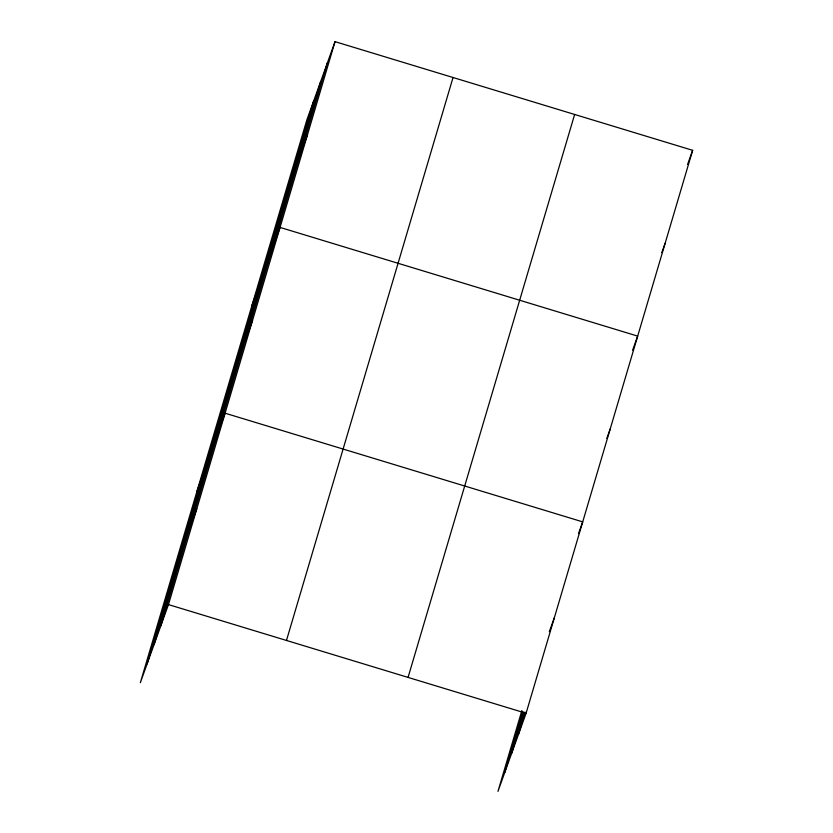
<?xml version="1.0" encoding="UTF-8"?>
<svg xmlns="http://www.w3.org/2000/svg" width="833" height="833" viewBox="0 0 833 833"><rect width="100%" height="100%" fill="white"/><g stroke="black" fill="none" stroke-linecap="round" stroke-linejoin="round"><path stroke-width="1.25" d="M147.108 663.891L313.677 100.949M154.074 644.555L320.643 81.603M160.842 625.77L327.4 62.829M335.022 41.65L306.919 119.723L140.35 682.675L168.464 604.591L335.022 41.65L692.65 150.325L526.081 713.277L497.978 791.35L521.875 710.559M286.479 640.462L453.037 77.511M408.066 677.406L574.635 114.465M504.736 772.576L522.76 711.674M511.701 753.23L523.832 712.215M518.459 734.456L525.082 712.08M299.911 155.719L307.544 134.54M251.951 305.492L280.055 227.419L637.682 336.105L632.601 350.224M244.954 341.488L252.576 320.309M196.984 491.272L225.097 413.199L582.715 521.875L578.477 533.641M189.153 530.069L196.775 508.89M687.569 164.445L692.65 150.325M661.777 252.628L665.161 243.215M606.809 438.397L610.204 428.985M549.322 631.695L554.403 617.576M168.464 604.591L526.081 713.277"/></g></svg>
